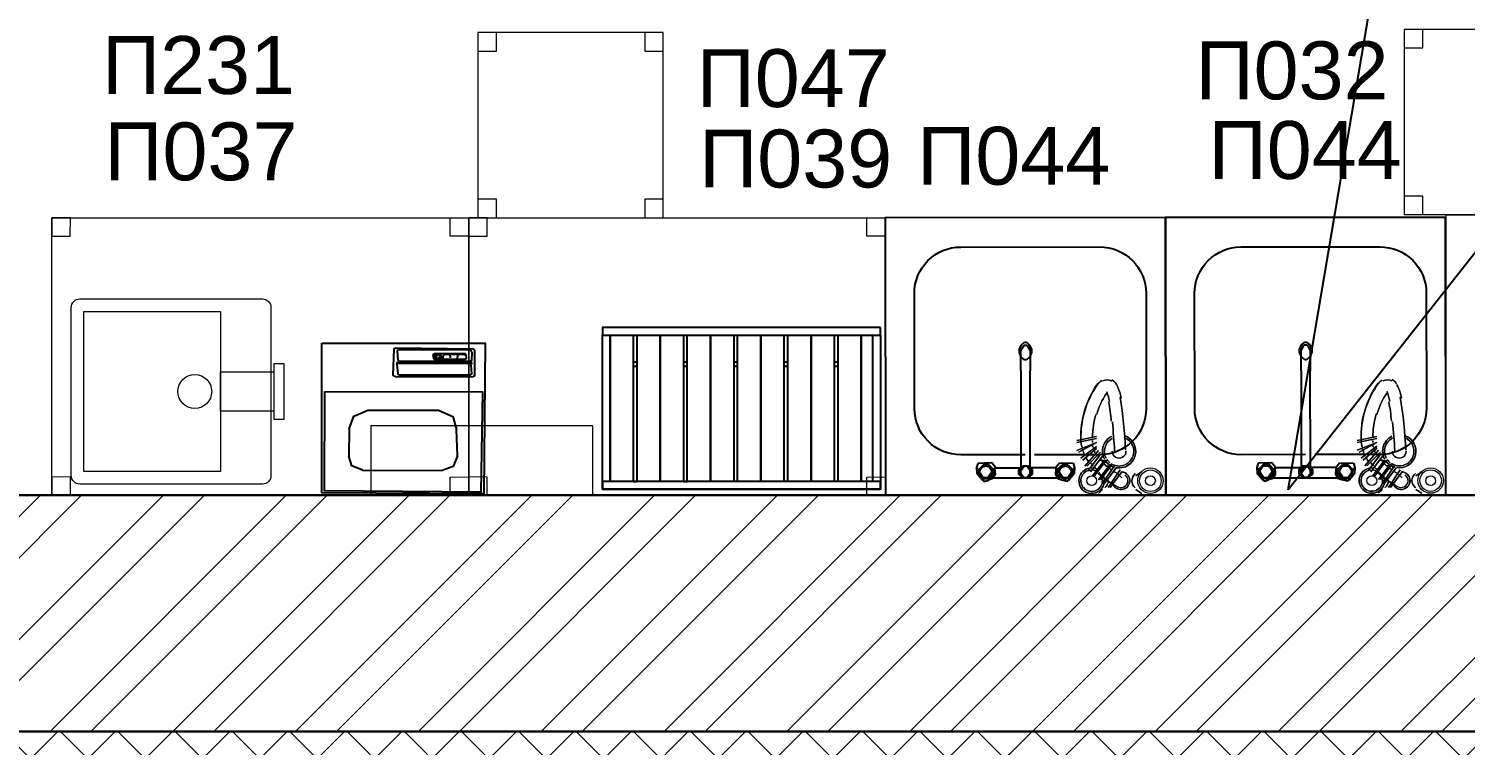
# Model space of a CAD drawing. Header units: millimetres. Extents: x -241391 to 8718866, y 0 to 143518.
# Drawn here: x -217829 to -214727, y 106311 to 107858 of the extents above; entities that cross this region are included whole.
import ezdxf
from ezdxf import colors
from ezdxf.entities.mleader import LeaderData, LeaderLine
from ezdxf.math import Vec2, Vec3

# ---------------------------------------------------------------- set-up
doc = ezdxf.new("R2010")
doc.units = ezdxf.units.MM
doc.header["$MEASUREMENT"] = 0
doc.layers.get('0').update_dxf_attribs({"color": 250, "lineweight": 9})
for name, color, linetype, lineweight in [('АР_Сущ Несущая стена', 202, 'Continuous', 30), ('АР_Утеплитель', 250, 'Continuous', 9), ('АР_Штриховка кирпич', 250, 'Continuous', 9), ('ТХ_пищеблок', 30, 'Continuous', 20)]:
    doc.layers.add(name, color=color, linetype=linetype, lineweight=lineweight)
doc.layers.add('ТХ_пищеблок_позиции', color=5, linetype='Continuous')
doc.layers.add('ТХ_привязка ТХ', color=7, linetype='Continuous', true_color=0x163d5c)
doc.styles.add('Standart Arial', font='arial.ttf', dxfattribs={"width": 0.7, "height": 250})

# ---------------------------------------------------------------- blocks, each defined once
blk = doc.blocks.new('_Dot')
at = {"color": 0, "linetype": 'ByBlock', "lineweight": -2}
blk.add_line((-0.5, 0), (-1, 0), dxfattribs=at)
at = {"color": 0, "linetype": 'ByBlock', "const_width": 0.5}
blk.add_lwpolyline([(-0.25, 0, 1), (0.25, 0, 1)], format="xyb", close=True, dxfattribs=at)

msp = doc.modelspace()

# ---------------------------------------------------------------- hatches: boundary and pattern name
at = {"layer": 'АР_Утеплитель', "ltscale": 100}
h = msp.add_hatch(dxfattribs=at)
h.set_pattern_fill('ANSI37', color=253, scale=700)
h.set_pattern_definition([(45, (-1188594, 154912.83), (-61.871843, 61.871843), []), (135, (-1188594, 154912.83), (-61.871843, -61.871843), [])])
h.paths.add_polyline_path([(-218643.9, 116590.7), (-218493.9, 116590.7), (-218493.9, 116590.7), (-218643.9, 116590.7)])
h.paths.add_polyline_path([(-218493.9, 107238), (-218643.9, 107238), (-218643.9, 106190.7), (-212704, 106190.7), (-212704, 106090.7), (-212554, 106090.7), (-212554, 106340.7), (-218493.9, 106340.7)])
h.paths.add_polyline_path([(-218493.9, 107340.7), (-218643.9, 107340.7), (-218643.9, 107238), (-218493.9, 107238)])
h.paths.add_polyline_path([(-218493.9, 110430.7), (-218643.9, 110430.7), (-218643.9, 108520.7), (-218493.9, 108520.7)])
h.paths.add_polyline_path([(-218493.9, 113510.7), (-218643.9, 113510.7), (-218643.9, 111610.7), (-218493.9, 111610.7)])
h.paths.add_polyline_path([(-218643.9, 114690.7), (-218493.9, 114690.7), (-218493.9, 116590.7), (-218643.9, 116590.7)])
at = {"layer": 'АР_Штриховка кирпич', "ltscale": 100}
h = msp.add_hatch(dxfattribs=at)
h.set_pattern_fill('ANSI32', color=253, scale=500)
h.set_pattern_definition([(45, (-1163480.52, 164822.8), (-132.58252, 132.58252), []), (45, (-1163392.13, 164822.8), (-132.58252, 132.58252), [])])
h.paths.add_polyline_path([(-217983.9, 107275.7), (-218493.9, 107275.7), (-218493.9, 106340.7), (-212554, 106340.7), (-212553.9, 106090.7), (-211913.9, 106090.7), (-211914, 106850.7), (-217983.9, 106850.7)])

# ---------------------------------------------------------------- linework, layer by layer
at = {"layer": 'АР_Сущ Несущая стена', "ltscale": 100}
msp.add_line((-217983.9, 106850.7), (-211914, 106850.7), dxfattribs=at)
at = {"layer": 'АР_Сущ Несущая стена', "color": 253, "ltscale": 100}
msp.add_line((-218493.9, 106340.7), (-212554, 106340.7), dxfattribs=at)
at = {"layer": 'ТХ_пищеблок'}
for p, q in [((-217778.7, 107450.2), (-217778.8, 107410.2)), ((-217738.7, 107450.1), (-217778.7, 107450.2)), ((-217778.7, 107450.2), (-216878.7, 107450.2)), ((-217778.7, 106850.2), (-217778.7, 107450.2)), ((-217738.8, 107410.1), (-217738.7, 107450.1)), ((-216918.7, 107450.1), (-216878.7, 107450.2)), ((-216918.7, 107410.1), (-216918.7, 107450.1)), ((-216878.7, 107450.2), (-216878.8, 107410.2)), ((-216878.7, 107450.2), (-216878.7, 106850.2)), ((-216878.7, 107450.2), (-216878.7, 107410.2)), ((-216838.7, 107450.1), (-216878.7, 107450.2)), ((-216878.7, 107450.2), (-215978.7, 107450.2)), ((-216878.7, 106850.2), (-216878.7, 107450.2)), ((-216838.8, 107410.1), (-216838.7, 107450.1)), ((-216018.7, 107450.1), (-215978.7, 107450.2)), ((-216018.7, 107410.1), (-216018.7, 107450.1)), ((-215978.7, 107450.2), (-215978.7, 106850.2)), ((-215978.7, 107450.2), (-215978.7, 107410.2)), ((-217778.8, 107410.2), (-217738.8, 107410.1)), ((-216878.7, 107410.2), (-216918.7, 107410.1)), ((-216878.8, 107410.2), (-216838.8, 107410.1)), ((-215978.7, 107410.2), (-216018.7, 107410.1)), ((-217090.3, 107000.9), (-217090.3, 106850.9)), ((-216610.3, 107000.9), (-217090.3, 107000.9)), ((-216610.3, 106850.9), (-216610.3, 107000.9)), ((-217738.7, 106890.1), (-217778.7, 106890.2)), ((-217778.7, 106890.2), (-217778.7, 106850.2)), ((-217738.7, 106850.1), (-217738.7, 106890.1)), ((-216918.8, 106890.1), (-216878.8, 106890.2)), ((-216918.7, 106850.1), (-216918.8, 106890.1)), ((-216878.8, 106890.2), (-216878.7, 106850.2)), ((-216838.7, 106890.1), (-216878.7, 106890.2)), ((-216878.7, 106890.2), (-216878.7, 106850.2)), ((-216838.7, 106850.1), (-216838.7, 106890.1)), ((-216018.8, 106890.1), (-215978.8, 106890.2)), ((-216018.7, 106850.1), (-216018.8, 106890.1)), ((-215978.8, 106890.2), (-215978.7, 106850.2)), ((-216878.7, 106850.2), (-217778.7, 106850.2)), ((-217778.7, 106850.2), (-217738.7, 106850.1)), ((-217090.3, 106850.9), (-216610.3, 106850.9)), ((-216878.7, 106850.2), (-216918.7, 106850.1)), ((-215978.7, 106850.2), (-216878.7, 106850.2)), ((-216878.7, 106850.2), (-216838.7, 106850.1)), ((-215978.7, 106850.2), (-216018.7, 106850.1))]:
    msp.add_line(p, q, dxfattribs=at)
at = {"layer": 'ТХ_пищеблок', "linetype": 'ByBlock', "lineweight": -2, "ltscale": 100}
for p, q in [((-215689.5, 107165.2), (-215685.5, 107175.2)), ((-215689.5, 107159.2), (-215689.5, 107165.2)), ((-215686.5, 107163.2), (-215679.5, 107175.2)), ((-215686.5, 107119.2), (-215686.5, 107163.2)), ((-215685.5, 107175.2), (-215678.5, 107181.2)), ((-215679.5, 107175.2), (-215673.5, 107175.2)), ((-215678.5, 107181.2), (-215674.5, 107181.2)), ((-215674.5, 107181.2), (-215667.5, 107175.2)), ((-215673.5, 107175.2), (-215666.5, 107163.2)), ((-215667.5, 107175.2), (-215663.5, 107165.3)), ((-215666.5, 107163.2), (-215666.5, 107119.2)), ((-215663.5, 107165.3), (-215663.5, 107159.3)), ((-215084.5, 107165.5), (-215080.5, 107175.5)), ((-215084.5, 107159.5), (-215084.5, 107165.5)), ((-215081.5, 107163.5), (-215074.5, 107175.5)), ((-215081.5, 107119.5), (-215081.5, 107163.5)), ((-215080.5, 107175.5), (-215073.5, 107181.5)), ((-215074.5, 107175.5), (-215068.5, 107175.5)), ((-215073.5, 107181.5), (-215069.5, 107181.5)), ((-215069.5, 107181.5), (-215062.5, 107175.5)), ((-215068.5, 107175.5), (-215061.5, 107163.5)), ((-215062.5, 107175.5), (-215058.5, 107165.5)), ((-215061.5, 107163.5), (-215061.5, 107119.5)), ((-215058.5, 107165.5), (-215058.5, 107159.5)), ((-215685.5, 107149.2), (-215689.5, 107159.2)), ((-215678.5, 107143.2), (-215685.5, 107149.2)), ((-215674.5, 107143.2), (-215678.5, 107143.2)), ((-215667.5, 107149.2), (-215674.5, 107143.2)), ((-215663.5, 107159.3), (-215667.5, 107149.2)), ((-215080.5, 107149.5), (-215084.5, 107159.5)), ((-215073.5, 107143.5), (-215080.5, 107149.5)), ((-215069.5, 107143.5), (-215073.5, 107143.5)), ((-215062.5, 107149.5), (-215069.5, 107143.5)), ((-215058.5, 107159.5), (-215062.5, 107149.5)), ((-215686.5, 107119.2), (-215686.3, 106910.3)), ((-215666.3, 106910.2), (-215666.5, 107119.2)), ((-215081.5, 107119.5), (-215081.3, 106910.5)), ((-215061.3, 106910.5), (-215061.5, 107119.5)), ((-215779.3, 106919.5), (-215782.3, 106910.5)), ((-215779.3, 106919.5), (-215782.3, 106910.5)), ((-215749.3, 106920.5), (-215779.3, 106919.5)), ((-215749.3, 106920.5), (-215779.3, 106919.5)), ((-215767.3, 106916.5), (-215777.3, 106906.5)), ((-215767.3, 106916.5), (-215777.3, 106906.5)), ((-215755.3, 106916.5), (-215767.3, 106916.5)), ((-215755.3, 106916.5), (-215767.3, 106916.5)), ((-215745.3, 106906.5), (-215755.3, 106916.5)), ((-215745.3, 106906.5), (-215755.3, 106916.5)), ((-215741.3, 106910.5), (-215749.3, 106920.5)), ((-215741.3, 106910.5), (-215749.3, 106920.5)), ((-215611.3, 106910.6), (-215603.3, 106920.6)), ((-215611.3, 106910.6), (-215603.3, 106920.6)), ((-215607.3, 106906.6), (-215597.3, 106916.6)), ((-215607.3, 106906.6), (-215597.3, 106916.6)), ((-215603.3, 106920.6), (-215573.3, 106919.7)), ((-215603.3, 106920.6), (-215573.3, 106919.7)), ((-215597.3, 106916.6), (-215585.3, 106916.7)), ((-215597.3, 106916.6), (-215585.3, 106916.7)), ((-215585.3, 106916.7), (-215575.3, 106906.7)), ((-215585.3, 106916.7), (-215575.3, 106906.7)), ((-215573.3, 106919.7), (-215570.3, 106910.7)), ((-215573.3, 106919.7), (-215570.3, 106910.7)), ((-215174.3, 106919.8), (-215177.3, 106910.8)), ((-215174.3, 106919.8), (-215177.3, 106910.8)), ((-215144.3, 106920.7), (-215174.3, 106919.8)), ((-215144.3, 106920.7), (-215174.3, 106919.8)), ((-215162.3, 106916.8), (-215172.3, 106906.8)), ((-215162.3, 106916.8), (-215172.3, 106906.8)), ((-215150.3, 106916.8), (-215162.3, 106916.8)), ((-215150.3, 106916.8), (-215162.3, 106916.8)), ((-215140.3, 106906.7), (-215150.3, 106916.8)), ((-215140.3, 106906.7), (-215150.3, 106916.8)), ((-215136.3, 106910.7), (-215144.3, 106920.7)), ((-215136.3, 106910.7), (-215144.3, 106920.7)), ((-215006.3, 106910.8), (-214998.3, 106920.9)), ((-215006.3, 106910.8), (-214998.3, 106920.9)), ((-215002.3, 106906.9), (-214992.3, 106916.9)), ((-215002.3, 106906.9), (-214992.3, 106916.9)), ((-214998.3, 106920.9), (-214968.3, 106920)), ((-214998.3, 106920.9), (-214968.3, 106920)), ((-214992.3, 106916.9), (-214980.3, 106916.9)), ((-214992.3, 106916.9), (-214980.3, 106916.9)), ((-214980.3, 106916.9), (-214970.3, 106907)), ((-214980.3, 106916.9), (-214970.3, 106907)), ((-214968.3, 106920), (-214965.3, 106911)), ((-214968.3, 106920), (-214965.3, 106911)), ((-215766.3, 106886.5), (-215782.3, 106910.5)), ((-215782.3, 106910.5), (-215781.3, 106897.5)), ((-215766.3, 106886.5), (-215782.3, 106910.5)), ((-215770.4, 106884.5), (-215781.3, 106897.5)), ((-215770.4, 106884.5), (-215781.3, 106897.5)), ((-215777.3, 106896.5), (-215777.3, 106906.5)), ((-215777.3, 106896.5), (-215777.3, 106906.5)), ((-215777.3, 106896.5), (-215767.3, 106887.5)), ((-215777.3, 106896.5), (-215767.3, 106887.5)), ((-215770.4, 106884.5), (-215768.3, 106887.5)), ((-215770.4, 106884.5), (-215768.3, 106887.5)), ((-215770.4, 106884.5), (-215765.4, 106880.5)), ((-215770.4, 106884.5), (-215765.4, 106880.5)), ((-215768.3, 106887.5), (-215766.3, 106886.5)), ((-215768.3, 106887.5), (-215766.3, 106886.5)), ((-215767.3, 106887.5), (-215755.3, 106887.5)), ((-215767.3, 106887.5), (-215755.3, 106887.5)), ((-215759.3, 106885.5), (-215766.3, 106886.5)), ((-215759.3, 106885.5), (-215766.3, 106886.5)), ((-215759.3, 106885.5), (-215758.3, 106887.5)), ((-215759.3, 106885.5), (-215758.3, 106887.5)), ((-215744.3, 106907.5), (-215758.3, 106887.5)), ((-215744.3, 106907.5), (-215758.3, 106887.5)), ((-215758.3, 106887.5), (-215747.3, 106889.5)), ((-215758.3, 106887.5), (-215747.3, 106889.5)), ((-215745.3, 106887.5), (-215756.4, 106883.5)), ((-215745.3, 106887.5), (-215756.4, 106883.5)), ((-215755.3, 106887.5), (-215745.3, 106896.5)), ((-215755.3, 106887.5), (-215745.3, 106896.5)), ((-215747.3, 106889.5), (-215742.3, 106898.5)), ((-215747.3, 106889.5), (-215742.3, 106898.5)), ((-215745.3, 106896.5), (-215745.3, 106906.5)), ((-215745.3, 106896.5), (-215745.3, 106906.5)), ((-215745.3, 106887.5), (-215741.3, 106896.5)), ((-215745.3, 106887.5), (-215741.3, 106896.5)), ((-215607.2, 106887.6), (-215745.3, 106887.5)), ((-215744.3, 106907.5), (-215741.3, 106910.5)), ((-215744.3, 106907.5), (-215741.3, 106910.5)), ((-215742.3, 106898.5), (-215744.3, 106907.5)), ((-215742.3, 106898.5), (-215744.3, 106907.5)), ((-215741.3, 106910.5), (-215742.3, 106907.5)), ((-215741.3, 106910.5), (-215742.3, 106907.5)), ((-215741.3, 106896.5), (-215742.3, 106907.5)), ((-215741.3, 106896.5), (-215742.3, 106907.5)), ((-215741.4, 106910.1), (-215686.3, 106910.2)), ((-215682.3, 106913.4), (-215691.3, 106906.4)), ((-215682.3, 106913.4), (-215691.3, 106906.4)), ((-215691.3, 106906.4), (-215691.3, 106896.4)), ((-215691.3, 106906.4), (-215691.3, 106896.4)), ((-215691.3, 106896.4), (-215682.3, 106889.4)), ((-215691.3, 106896.4), (-215682.3, 106889.4)), ((-215681.3, 106913.4), (-215688.3, 106906.4)), ((-215681.3, 106913.4), (-215688.3, 106906.4)), ((-215688.3, 106906.4), (-215688.3, 106895.4)), ((-215688.3, 106906.4), (-215688.3, 106895.4)), ((-215688.3, 106895.4), (-215681.3, 106888.4)), ((-215688.3, 106895.4), (-215681.3, 106888.4)), ((-215686.4, 106904.1), (-215679.4, 106913.3)), ((-215686.4, 106898.3), (-215686.4, 106904.1)), ((-215686.3, 106898.4), (-215679.3, 106888.4)), ((-215686.3, 106898.4), (-215679.3, 106888.4)), ((-215670.3, 106913.3), (-215682.3, 106913.4)), ((-215670.3, 106913.3), (-215682.3, 106913.4)), ((-215682.3, 106889.4), (-215670.3, 106889.3)), ((-215682.3, 106889.4), (-215670.3, 106889.3)), ((-215681.3, 106888.4), (-215671.3, 106888.3)), ((-215681.3, 106888.4), (-215671.3, 106888.3)), ((-215666.3, 106904.2), (-215673.4, 106913.3)), ((-215673.3, 106888.3), (-215666.3, 106898.3)), ((-215673.3, 106888.3), (-215666.3, 106898.3)), ((-215664.3, 106906.3), (-215671.3, 106913.3)), ((-215664.3, 106906.3), (-215671.3, 106913.3)), ((-215671.3, 106888.3), (-215664.3, 106895.3)), ((-215671.3, 106888.3), (-215664.3, 106895.3)), ((-215661.3, 106906.3), (-215670.3, 106913.3)), ((-215661.3, 106906.3), (-215670.3, 106913.3)), ((-215670.3, 106889.3), (-215661.3, 106896.3)), ((-215670.3, 106889.3), (-215661.3, 106896.3)), ((-215611.2, 106910.3), (-215666.3, 106910.2)), ((-215666.3, 106898.3), (-215666.3, 106904.2)), ((-215664.3, 106895.3), (-215664.3, 106906.3)), ((-215664.3, 106895.3), (-215664.3, 106906.3)), ((-215661.3, 106896.3), (-215661.3, 106906.3)), ((-215661.3, 106896.3), (-215661.3, 106906.3)), ((-215611.3, 106910.6), (-215610.3, 106907.6)), ((-215608.3, 106907.6), (-215611.3, 106910.6)), ((-215611.3, 106910.6), (-215610.3, 106907.6)), ((-215608.3, 106907.6), (-215611.3, 106910.6)), ((-215611.2, 106896.6), (-215610.3, 106907.6)), ((-215611.2, 106896.6), (-215610.3, 106907.6)), ((-215607.2, 106887.6), (-215611.2, 106896.6)), ((-215607.2, 106887.6), (-215611.2, 106896.6)), ((-215610.2, 106898.6), (-215608.3, 106907.6)), ((-215610.2, 106898.6), (-215608.3, 106907.6)), ((-215605.2, 106889.6), (-215610.2, 106898.6)), ((-215605.2, 106889.6), (-215610.2, 106898.6)), ((-215608.3, 106907.6), (-215594.2, 106887.6)), ((-215608.3, 106907.6), (-215594.2, 106887.6)), ((-215607.2, 106896.6), (-215607.3, 106906.6)), ((-215607.2, 106896.6), (-215607.3, 106906.6)), ((-215597.2, 106887.6), (-215607.2, 106896.6)), ((-215597.2, 106887.6), (-215607.2, 106896.6)), ((-215607.2, 106887.6), (-215596.2, 106883.6)), ((-215607.2, 106887.6), (-215596.2, 106883.6)), ((-215594.2, 106887.6), (-215605.2, 106889.6)), ((-215594.2, 106887.6), (-215605.2, 106889.6)), ((-215585.2, 106887.7), (-215597.2, 106887.6)), ((-215585.2, 106887.7), (-215597.2, 106887.6)), ((-215593.2, 106885.6), (-215594.2, 106887.6)), ((-215593.2, 106885.6), (-215594.2, 106887.6)), ((-215593.2, 106885.6), (-215586.2, 106886.7)), ((-215593.2, 106885.6), (-215586.2, 106886.7)), ((-215582.2, 106884.7), (-215587.2, 106880.7)), ((-215582.2, 106884.7), (-215587.2, 106880.7)), ((-215586.2, 106886.7), (-215570.3, 106910.7)), ((-215586.2, 106886.7), (-215570.3, 106910.7)), ((-215584.2, 106887.7), (-215586.2, 106886.7)), ((-215584.2, 106887.7), (-215586.2, 106886.7)), ((-215575.2, 106896.7), (-215585.2, 106887.7)), ((-215575.2, 106896.7), (-215585.2, 106887.7)), ((-215582.2, 106884.7), (-215584.2, 106887.7)), ((-215582.2, 106884.7), (-215584.2, 106887.7)), ((-215582.2, 106884.7), (-215571.2, 106897.7)), ((-215582.2, 106884.7), (-215571.2, 106897.7)), ((-215575.2, 106896.7), (-215575.3, 106906.7)), ((-215575.2, 106896.7), (-215575.3, 106906.7)), ((-215570.3, 106910.7), (-215571.2, 106897.7)), ((-215161.3, 106886.8), (-215177.3, 106910.8)), ((-215177.3, 106910.8), (-215176.3, 106897.8)), ((-215161.3, 106886.8), (-215177.3, 106910.8)), ((-215165.4, 106884.8), (-215176.3, 106897.8)), ((-215165.4, 106884.8), (-215176.3, 106897.8)), ((-215172.3, 106896.8), (-215172.3, 106906.8)), ((-215172.3, 106896.8), (-215172.3, 106906.8)), ((-215172.3, 106896.8), (-215162.3, 106887.8)), ((-215172.3, 106896.8), (-215162.3, 106887.8)), ((-215165.4, 106884.8), (-215163.3, 106887.8)), ((-215165.4, 106884.8), (-215163.3, 106887.8)), ((-215165.4, 106884.8), (-215160.4, 106880.8)), ((-215165.4, 106884.8), (-215160.4, 106880.8)), ((-215163.3, 106887.8), (-215161.3, 106886.8)), ((-215163.3, 106887.8), (-215161.3, 106886.8)), ((-215162.3, 106887.8), (-215150.3, 106887.8)), ((-215162.3, 106887.8), (-215150.3, 106887.8)), ((-215154.3, 106885.8), (-215161.3, 106886.8)), ((-215154.3, 106885.8), (-215161.3, 106886.8)), ((-215154.3, 106885.8), (-215153.3, 106887.8)), ((-215154.3, 106885.8), (-215153.3, 106887.8)), ((-215139.3, 106907.7), (-215153.3, 106887.8)), ((-215139.3, 106907.7), (-215153.3, 106887.8)), ((-215153.3, 106887.8), (-215142.3, 106889.7)), ((-215153.3, 106887.8), (-215142.3, 106889.7)), ((-215140.3, 106887.7), (-215151.4, 106883.8)), ((-215140.3, 106887.7), (-215151.4, 106883.8)), ((-215150.3, 106887.8), (-215140.3, 106896.7)), ((-215150.3, 106887.8), (-215140.3, 106896.7)), ((-215142.3, 106889.7), (-215137.3, 106898.7)), ((-215142.3, 106889.7), (-215137.3, 106898.7)), ((-215140.3, 106896.7), (-215140.3, 106906.7)), ((-215140.3, 106896.7), (-215140.3, 106906.7)), ((-215140.3, 106887.7), (-215136.3, 106896.7)), ((-215140.3, 106887.7), (-215136.3, 106896.7)), ((-215002.2, 106887.9), (-215140.3, 106887.7)), ((-215139.3, 106907.7), (-215136.3, 106910.7)), ((-215139.3, 106907.7), (-215136.3, 106910.7)), ((-215137.3, 106898.7), (-215139.3, 106907.7)), ((-215137.3, 106898.7), (-215139.3, 106907.7)), ((-215136.3, 106910.7), (-215137.3, 106907.7)), ((-215136.3, 106910.7), (-215137.3, 106907.7)), ((-215136.3, 106896.7), (-215137.3, 106907.7)), ((-215136.3, 106896.7), (-215137.3, 106907.7)), ((-215136.4, 106910.4), (-215081.3, 106910.5)), ((-215077.3, 106913.6), (-215086.3, 106906.6)), ((-215077.3, 106913.6), (-215086.3, 106906.6)), ((-215086.3, 106906.6), (-215086.3, 106896.6)), ((-215086.3, 106906.6), (-215086.3, 106896.6)), ((-215086.3, 106896.6), (-215077.3, 106889.6)), ((-215086.3, 106896.6), (-215077.3, 106889.6)), ((-215076.3, 106913.6), (-215083.3, 106906.6)), ((-215076.3, 106913.6), (-215083.3, 106906.6)), ((-215083.3, 106906.6), (-215083.3, 106895.6)), ((-215083.3, 106906.6), (-215083.3, 106895.6)), ((-215083.3, 106895.6), (-215076.3, 106888.6)), ((-215083.3, 106895.6), (-215076.3, 106888.6)), ((-215081.4, 106904.4), (-215074.4, 106913.6)), ((-215081.4, 106898.6), (-215081.4, 106904.4)), ((-215081.3, 106898.6), (-215074.3, 106888.6)), ((-215081.3, 106898.6), (-215074.3, 106888.6)), ((-215065.3, 106913.6), (-215077.3, 106913.6)), ((-215065.3, 106913.6), (-215077.3, 106913.6)), ((-215077.3, 106889.6), (-215065.3, 106889.6)), ((-215077.3, 106889.6), (-215065.3, 106889.6)), ((-215076.3, 106888.6), (-215066.3, 106888.6)), ((-215076.3, 106888.6), (-215066.3, 106888.6)), ((-215061.3, 106904.4), (-215068.4, 106913.6)), ((-215068.3, 106888.6), (-215061.3, 106898.6)), ((-215068.3, 106888.6), (-215061.3, 106898.6)), ((-215059.3, 106906.6), (-215066.3, 106913.6)), ((-215059.3, 106906.6), (-215066.3, 106913.6)), ((-215066.3, 106888.6), (-215059.3, 106895.6)), ((-215066.3, 106888.6), (-215059.3, 106895.6)), ((-215056.3, 106906.6), (-215065.3, 106913.6)), ((-215056.3, 106906.6), (-215065.3, 106913.6)), ((-215065.3, 106889.6), (-215056.3, 106896.6)), ((-215065.3, 106889.6), (-215056.3, 106896.6)), ((-215006.2, 106910.5), (-215061.3, 106910.5)), ((-215061.3, 106898.6), (-215061.3, 106904.4)), ((-215059.3, 106895.6), (-215059.3, 106906.6)), ((-215059.3, 106895.6), (-215059.3, 106906.6)), ((-215056.3, 106896.6), (-215056.3, 106906.6)), ((-215056.3, 106896.6), (-215056.3, 106906.6)), ((-215006.3, 106910.8), (-215005.3, 106907.9)), ((-215003.3, 106907.9), (-215006.3, 106910.8)), ((-215006.3, 106910.8), (-215005.3, 106907.9)), ((-215003.3, 106907.9), (-215006.3, 106910.8)), ((-215006.2, 106896.8), (-215005.3, 106907.9)), ((-215006.2, 106896.8), (-215005.3, 106907.9)), ((-215002.2, 106887.9), (-215006.2, 106896.8)), ((-215002.2, 106887.9), (-215006.2, 106896.8)), ((-215005.2, 106898.9), (-215003.3, 106907.9)), ((-215005.2, 106898.9), (-215003.3, 106907.9)), ((-215000.2, 106889.9), (-215005.2, 106898.9)), ((-215000.2, 106889.9), (-215005.2, 106898.9)), ((-215003.3, 106907.9), (-214989.2, 106887.9)), ((-215003.3, 106907.9), (-214989.2, 106887.9)), ((-215002.2, 106896.9), (-215002.3, 106906.9)), ((-215002.2, 106896.9), (-215002.3, 106906.9)), ((-214992.2, 106887.9), (-215002.2, 106896.9)), ((-214992.2, 106887.9), (-215002.2, 106896.9)), ((-215002.2, 106887.9), (-214991.2, 106883.9)), ((-215002.2, 106887.9), (-214991.2, 106883.9)), ((-214989.2, 106887.9), (-215000.2, 106889.9)), ((-214989.2, 106887.9), (-215000.2, 106889.9)), ((-214980.2, 106887.9), (-214992.2, 106887.9)), ((-214980.2, 106887.9), (-214992.2, 106887.9)), ((-214988.2, 106885.9), (-214989.2, 106887.9)), ((-214988.2, 106885.9), (-214989.2, 106887.9)), ((-214988.2, 106885.9), (-214981.2, 106886.9)), ((-214988.2, 106885.9), (-214981.2, 106886.9)), ((-214977.2, 106885), (-214982.2, 106880.9)), ((-214977.2, 106885), (-214982.2, 106880.9)), ((-214981.2, 106886.9), (-214965.3, 106911)), ((-214981.2, 106886.9), (-214965.3, 106911)), ((-214979.2, 106887.9), (-214981.2, 106886.9)), ((-214979.2, 106887.9), (-214981.2, 106886.9)), ((-214970.2, 106897), (-214980.2, 106887.9)), ((-214970.2, 106897), (-214980.2, 106887.9)), ((-214977.2, 106885), (-214979.2, 106887.9)), ((-214977.2, 106885), (-214979.2, 106887.9)), ((-214977.2, 106885), (-214966.2, 106898)), ((-214977.2, 106885), (-214966.2, 106898)), ((-214970.2, 106897), (-214970.3, 106907)), ((-214970.2, 106897), (-214970.3, 106907)), ((-214965.3, 106911), (-214966.2, 106898)), ((-215765.4, 106880.5), (-215756.4, 106883.5)), ((-215765.4, 106880.5), (-215756.4, 106883.5)), ((-215587.2, 106880.7), (-215596.2, 106883.6)), ((-215587.2, 106880.7), (-215596.2, 106883.6)), ((-215160.4, 106880.8), (-215151.4, 106883.8)), ((-215160.4, 106880.8), (-215151.4, 106883.8)), ((-214982.2, 106880.9), (-214991.2, 106883.9)), ((-214982.2, 106880.9), (-214991.2, 106883.9))]:
    msp.add_line(p, q, dxfattribs=at)
at = {"layer": 'ТХ_пищеблок'}
for points in [[(-216858.7, 107850.1), (-216858.7, 107450.1), (-216458.7, 107450.1), (-216458.7, 107850.1)], [(-216858.7, 107850.1), (-216858.7, 107810.1), (-216818.7, 107810.1), (-216818.7, 107850.1)], [(-216498.7, 107850.1), (-216498.7, 107810.1), (-216458.7, 107810.1), (-216458.7, 107850.1)], [(-214858.5, 107857), (-214858.5, 107457), (-214458.5, 107457), (-214458.5, 107857)], [(-214858.5, 107857), (-214858.5, 107817), (-214818.5, 107817), (-214818.5, 107857)], [(-216858.7, 107490.1), (-216858.7, 107450.1), (-216818.7, 107450.1), (-216818.7, 107490.1)], [(-216498.7, 107490.2), (-216498.7, 107450.1), (-216458.7, 107450.1), (-216458.7, 107490.2)], [(-214858.5, 107497), (-214858.5, 107457), (-214818.5, 107457), (-214818.5, 107497)], [(-213568.7, 106850.9), (-213568.7, 107455.9), (-214768.7, 107455.9), (-214768.7, 106850.9)]]:
    msp.add_lwpolyline(points, close=True, dxfattribs=at)
at = {"layer": 'ТХ_пищеблок', "lineweight": -2, "ltscale": 100}
for points in [[(-215978.7, 106850.2), (-215373.7, 106850.7), (-215374.3, 107450.7), (-215979.3, 107450.2), (-215978.7, 106850.2)], [(-215373.7, 106850.4), (-214768.7, 106850.9), (-214769.3, 107450.9), (-215374.3, 107450.4), (-215373.7, 106850.4)]]:
    msp.add_lwpolyline(points, dxfattribs=at)
for points in [[(-215676.8, 106938.1), (-215816, 106938, -0.414214), (-215916.1, 107037.9), (-215916.3, 107286.8, -0.414214), (-215816.4, 107386.8), (-215516.2, 107387.1, -0.414214), (-215416.1, 107287.2), (-215415.9, 107038.4, -0.414214), (-215515.8, 106938.3), (-215656.8, 106938.2)], [(-215071.8, 106938.4), (-215211, 106938.3, -0.414214), (-215311.1, 107038.2), (-215311.3, 107287, -0.414214), (-215211.4, 107387.1), (-214911.2, 107387.4, -0.414214), (-214811.1, 107287.5), (-214810.9, 107038.6, -0.414214), (-214910.8, 106938.6), (-215051.8, 106938.4)]]:
    msp.add_lwpolyline(points, format="xyb", dxfattribs=at)
at = {"layer": 'ТХ_пищеблок', "ltscale": 0.1}
msp.add_lwpolyline([(-217323.7, 106874.8), (-217718.5, 106874.8, -0.414214), (-217736.8, 106893.1), (-217736.8, 107256.6, -0.414214), (-217718.5, 107274.8), (-217323.7, 107274.8, -0.414214), (-217305.5, 107256.6), (-217305.5, 106893.1, -0.414214)], format="xyb", close=True, dxfattribs=at)
for points in [[(-217414.4, 106902.2), (-217709.4, 106902.2), (-217709.4, 107247.5), (-217414.4, 107247.5)], [(-217299.2, 107014.9), (-217276.8, 107014.9), (-217276.8, 107134.8), (-217299.2, 107134.8)], [(-217414.4, 107117.3), (-217299.2, 107117.3), (-217299.2, 107032.4), (-217414.4, 107032.4)]]:
    msp.add_lwpolyline(points, close=True, dxfattribs=at)
at = {"layer": 'ТХ_пищеблок', "lineweight": -2}
for points in [[(-215989.7, 107213.1), (-216590.1, 107213.1), (-216590.1, 107196.4), (-215989.7, 107196.4)], [(-216573.5, 107146.4), (-216573.5, 107196.4)], [(-216465, 107146.4), (-216465, 107196.4)], [(-216356.5, 107146.4), (-216356.5, 107196.4)], [(-216248, 107146.4), (-216248, 107196.4)], [(-216139.5, 107146.4), (-216139.5, 107196.4)], [(-216031, 107146.4), (-216031, 107196.4)], [(-216573.5, 107129.7), (-216573.5, 107146.4)], [(-216523.4, 107129.7), (-216515, 107129.7), (-216515, 107138), (-216523.4, 107138)], [(-216465, 107129.7), (-216465, 107146.4)], [(-216406.6, 107129.7), (-216406.6, 107138), (-216414.9, 107138), (-216414.9, 107129.7)], [(-216356.5, 107129.7), (-216356.5, 107146.4)], [(-216306.4, 107129.7), (-216298.1, 107129.7), (-216298.1, 107138), (-216306.4, 107138)], [(-216248, 107129.7), (-216248, 107146.4)], [(-216197.9, 107129.7), (-216189.6, 107129.7), (-216189.6, 107138), (-216197.9, 107138)], [(-216139.5, 107129.7), (-216139.5, 107146.4)], [(-216089.4, 107129.7), (-216081.1, 107129.7), (-216081.1, 107138), (-216089.4, 107138)], [(-216031, 107129.7), (-216031, 107146.4)]]:
    msp.add_lwpolyline(points, close=True, dxfattribs=at)
for points in [[(-216406.6, 106880.3), (-216406.6, 107129.7), (-216406.6, 107146.4), (-216406.6, 107196.4), (-216356.5, 107196.4), (-216298.1, 107196.4), (-215989.7, 107196.4), (-215989.7, 106863.6), (-216590.1, 106863.6), (-216590.1, 107196.4), (-216573.5, 107196.4), (-216523.4, 107196.4), (-216465, 107196.4), (-216414.9, 107196.4), (-216414.9, 107146.4), (-216414.9, 107129.7), (-216414.9, 106880.3)], [(-216523.4, 107196.4), (-216523.4, 107146.4), (-216523.4, 107129.7), (-216523.4, 106880.3)], [(-216515, 106880.3), (-216515, 107129.7), (-216515, 107146.4), (-216515, 107196.4)], [(-216306.4, 107196.4), (-216306.4, 107146.4), (-216306.4, 107129.7), (-216306.4, 106880.3)], [(-216298.1, 106880.3), (-216298.1, 107129.7), (-216298.1, 107146.4), (-216298.1, 107196.4)], [(-216197.9, 107196.4), (-216197.9, 107146.4), (-216197.9, 107129.7), (-216197.9, 106880.3)], [(-216189.6, 106880.3), (-216189.6, 107129.7), (-216189.6, 107146.4), (-216189.6, 107196.4)], [(-216089.4, 107196.4), (-216089.4, 107146.4), (-216089.4, 107129.7), (-216089.4, 106880.3)], [(-216081.1, 106880.3), (-216081.1, 107129.7), (-216081.1, 107146.4), (-216081.1, 107196.4)], [(-216007, 107196.4), (-216007, 106880.3)], [(-217195.5, 107179.2), (-216843, 107179), (-216845.8, 106854), (-217195.5, 106856.3), (-217195.5, 107179.2), (-217195.5, 107179.2)], [(-217040, 107166.7), (-217042.4, 107110.4)], [(-217040, 107166.7), (-217037.1, 107168.7)], [(-216867.5, 107166), (-217037.1, 107168.7)], [(-217033.2, 107163), (-217030.4, 107165)], [(-216875.1, 107164.9), (-217030.4, 107165)], [(-216875.1, 107164.9), (-216873.1, 107162.1), (-216871.1, 107159.2)], [(-216867.5, 107166), (-216865.5, 107163.2)], [(-216865.2, 107108.9), (-216865.5, 107163.2)], [(-217033.5, 107133.5), (-217032.6, 107138.3), (-217030.6, 107135.5)], [(-217033.5, 107133.5), (-217032, 107113.5)], [(-217033.2, 107163), (-217031.8, 107143.1)], [(-217029.8, 107140.3), (-217031.8, 107143.1)], [(-216875.3, 107135.3), (-217030.6, 107135.5)], [(-217029.8, 107140.3), (-216874.5, 107140.1)], [(-216955.8, 107154.4), (-216953, 107156.4)], [(-216955.8, 107154.4), (-216954.7, 107146.8)], [(-216952.7, 107144), (-216954.7, 107146.8)], [(-216886.3, 107157), (-216953, 107156.4)], [(-216951, 107153.5), (-216953, 107156.4)], [(-216949.9, 107146), (-216952.7, 107144), (-216951.9, 107148.8)], [(-216952.7, 107144), (-216886, 107144.6)], [(-216951, 107153.5), (-216951.9, 107148.8)], [(-216940.6, 107156.7), (-216951, 107153.5)], [(-216949.9, 107146), (-216940.3, 107144.3)], [(-216941.5, 107151.9), (-216942.3, 107147.1), (-216945.1, 107145.1), (-216947.1, 107147.9), (-216949.1, 107150.7), (-216948.2, 107155.5), (-216946.3, 107152.7), (-216943.4, 107154.7), (-216941.5, 107151.9), (-216941.5, 107151.9)], [(-216940.6, 107156.7), (-216938.7, 107153.8)], [(-216937.5, 107146.2), (-216940.3, 107144.3)], [(-216937.5, 107146.2), (-216938.7, 107153.8)], [(-216933.9, 107153), (-216934.7, 107148.2)], [(-216932.7, 107145.4), (-216934.7, 107148.2)], [(-216933.9, 107153), (-216931.1, 107155)], [(-216932.7, 107145.4), (-216886, 107144.6)], [(-216889.1, 107155), (-216931.1, 107155)], [(-216917.6, 107147.7), (-216918.7, 107155.3)], [(-216903.2, 107145.2), (-216901.5, 107154.7)], [(-216889.1, 107155), (-216884.4, 107154.2)], [(-216886.3, 107157), (-216884.4, 107154.2)], [(-216883.2, 107146.6), (-216886, 107144.6)], [(-216883.2, 107146.6), (-216886, 107144.6)], [(-216883.2, 107146.6), (-216884.4, 107154.2)], [(-216883.2, 107146.6), (-216884.4, 107154.2)], [(-216875.3, 107135.3), (-216872.5, 107137.3), (-216873.4, 107132.5)], [(-216871.7, 107142.1), (-216874.5, 107140.1)], [(-216872, 107112.5), (-216873.4, 107132.5)], [(-216871.7, 107142.1), (-216871.1, 107159.2)], [(-216573.5, 107129.7), (-216573.5, 107138), (-216573.5, 107129.7)], [(-216465, 107129.7), (-216465, 107138), (-216465, 107129.7)], [(-216356.5, 107129.7), (-216356.5, 107138), (-216356.5, 107129.7)], [(-216248, 107129.7), (-216248, 107138), (-216248, 107129.7)], [(-216139.5, 107129.7), (-216139.5, 107138), (-216139.5, 107129.7)], [(-216031, 107129.7), (-216031, 107138), (-216031, 107129.7)], [(-217035.7, 107106.8), (-217040.5, 107107.6), (-217042.4, 107110.4)], [(-217035.7, 107106.8), (-216868, 107106.9)], [(-217030.1, 107110.7), (-217032, 107113.5)], [(-217030.1, 107110.7), (-216874.8, 107110.6)], [(-216872, 107112.5), (-216874.8, 107110.6)], [(-216865.2, 107108.9), (-216868, 107106.9)], [(-216573.5, 106880.3), (-216573.5, 107129.7)], [(-216573.5, 107129.7), (-216573.5, 106880.3)], [(-216465, 106880.3), (-216465, 107129.7)], [(-216465, 107129.7), (-216465, 106880.3)], [(-216356.5, 106880.3), (-216356.5, 107129.7)], [(-216356.5, 107129.7), (-216356.5, 106880.3)], [(-216248, 106880.3), (-216248, 107129.7)], [(-216248, 107129.7), (-216248, 106880.3)], [(-216139.5, 106880.3), (-216139.5, 107129.7)], [(-216139.5, 107129.7), (-216139.5, 106880.3)], [(-216031, 106880.3), (-216031, 107129.7)], [(-216031, 107129.7), (-216031, 106880.3)], [(-217189.3, 107074.6), (-216849.1, 107074), (-216852.6, 106857.7), (-217189.9, 106860.2), (-217189.3, 107074.6), (-217189.3, 107074.6)], [(-217136.9, 106993.9), (-217127, 107021.7), (-217097.8, 107033.9)], [(-216942.5, 107033.7), (-217097.8, 107033.9)], [(-216942.5, 107033.7), (-216912.7, 107021.1), (-216905.3, 106992.7)], [(-217136.9, 106993.9), (-217137.4, 106934.8)], [(-216903, 106935.6), (-216905.3, 106992.7)], [(-217108.1, 106905), (-217131.2, 106914), (-217137.4, 106934.8)], [(-216903, 106935.6), (-216912, 106912.5), (-216935.6, 106904.3)], [(-217108.1, 106905), (-216935.6, 106904.3)], [(-216573.5, 106880.3), (-216573.5, 106880.3)], [(-216573.5, 106880.3), (-216573.5, 106880.3)], [(-216573.5, 106880.3), (-216573.5, 106880.3)], [(-216523.4, 106880.3), (-216523.4, 106880.3)], [(-216523.4, 106880.3), (-216515, 106880.3), (-216523.4, 106880.3)], [(-216515, 106880.3), (-216515, 106880.3)], [(-216465, 106880.3), (-216465, 106880.3)], [(-216465, 106880.3), (-216465, 106880.3)], [(-216465, 106880.3), (-216465, 106880.3)], [(-216414.9, 106880.3), (-216414.9, 106880.3)], [(-216406.6, 106880.3), (-216414.9, 106880.3), (-216406.6, 106880.3)], [(-216406.6, 106880.3), (-216406.6, 106880.3)], [(-216356.5, 106880.3), (-216356.5, 106880.3)], [(-216356.5, 106880.3), (-216356.5, 106880.3)], [(-216356.5, 106880.3), (-216356.5, 106880.3)], [(-216298.1, 106880.3), (-216298.1, 106880.3)], [(-216298.1, 106880.3), (-216298.1, 106880.3)], [(-216298.1, 106880.3), (-216298.1, 106880.3)]]:
    msp.add_lwpolyline(points, dxfattribs=at)
at = {"layer": 'ТХ_пищеблок', "lineweight": 0}
for points in [[(-215523.2, 107088.6, -0.098402), (-215511.4, 107098.9, 0.098402), (-215522.6, 107087.5, 0.153885), (-215556.9, 106971.7, -0.153885), (-215523.2, 107088.6)], [(-214918.2, 107088.9, -0.098402), (-214906.4, 107099.2, 0.098402), (-214917.6, 107087.8, 0.153885), (-214951.9, 106971.9, -0.153885), (-214918.2, 107088.9)], [(-215479.6, 106869.4, -0.016359), (-215499.2, 106882.3, 0.016359), (-215478.2, 106869.7, 1.000109), (-215462.2, 106894.5, -1.000109), (-215479.6, 106869.4)], [(-214874.6, 106869.7, -0.016359), (-214894.2, 106882.6, 0.016359), (-214873.2, 106869.9, 1.000109), (-214857.2, 106894.8, -1.000109), (-214874.6, 106869.7)]]:
    msp.add_lwpolyline(points, format="xyb", dxfattribs=at)
for points in [[(-215501.6, 107070.7, 0.086562), (-215522.5, 107025.1, -0.086562)], [(-215490.4, 107097.5, 0.263202), (-215509.2, 107097.6, -0.263202)], [(-215495.1, 107053.4, 0.048642), (-215500.9, 107074.4, -0.048642)], [(-215480.1, 107090.3, 0.128446), (-215489.8, 107100.2, -0.128446)], [(-215469.6, 107060.2, 0.076793), (-215479.4, 107088.9, -0.076793)], [(-214896.6, 107071, 0.086562), (-214917.5, 107025.4, -0.086562)], [(-214885.4, 107097.8, 0.263202), (-214904.2, 107097.8, -0.263202)], [(-214890.1, 107053.7, 0.048642), (-214895.9, 107074.7, -0.048642)], [(-214875.1, 107090.5, 0.128446), (-214884.8, 107100.5, -0.128446)], [(-214864.6, 107060.5, 0.076793), (-214874.4, 107089.2, -0.076793)], [(-215491.3, 107010.8, 0.021688), (-215496.9, 107052.5, -0.021688)], [(-215460.5, 106948.1, 0.030153), (-215472.3, 107062.5, -0.030153)], [(-214886.3, 107011.1, 0.021688), (-214891.9, 107052.8, -0.021688)], [(-214855.5, 106948.4, 0.030153), (-214867.3, 107062.8, -0.030153)], [(-215524, 107026.2, 0.073497), (-215531.6, 106975.4, -0.073497)], [(-215484, 106945.6, 0.008531), (-215488.9, 107009.2, -0.008531)], [(-214919, 107026.4, 0.073497), (-214926.6, 106975.6, -0.073497)], [(-214879, 106945.8, 0.008531), (-214883.9, 107009.5, -0.008531)], [(-215490.5, 106977.8, 0.423103), (-215506.1, 106928.6, -0.423103)], [(-215480.4, 106910.1, 0.921844), (-215462.8, 106979.6, -0.921844)], [(-214885.5, 106978, 0.423103), (-214901.1, 106928.9, -0.423103)], [(-214875.4, 106910.4, 0.921844), (-214857.8, 106979.9, -0.921844)], [(-215556.8, 106969.7, 0.043708), (-215554.4, 106954, -0.043708)], [(-215553.5, 106950.3, 0.038822), (-215548.6, 106937.1, -0.038822)], [(-215489.3, 106973.6, 0.413779), (-215502.5, 106930.8, -0.413779)], [(-215491.3, 106918.7, 1.108707), (-215463.4, 106975.4, -1.108707)], [(-214951.8, 106970, 0.043708), (-214949.4, 106954.3, -0.043708)], [(-214948.5, 106950.6, 0.038822), (-214943.6, 106937.4, -0.038822)], [(-214884.3, 106973.9, 0.413779), (-214897.5, 106931.1, -0.413779)], [(-214886.3, 106919, 1.108707), (-214858.4, 106975.6, -1.108707)], [(-215546.9, 106933.7, 0.030446), (-215541.3, 106924.2, -0.030446)], [(-215536.7, 106922.2, 0.021049), (-215530.1, 106914, -0.021049)], [(-215503.9, 106924.9, 0.071236), (-215496.9, 106917.5, -0.071236)], [(-215500.8, 106927.9, 0.075801), (-215494.3, 106920.8, -0.075801)], [(-215493.7, 106915.2, 0.071497), (-215484.3, 106911, -0.071497)], [(-215489.3, 106945.6, 1.000049), (-215459.6, 106945.6, -1.000049)], [(-214941.9, 106933.9, 0.030446), (-214936.3, 106924.5, -0.030446)], [(-214931.7, 106922.4, 0.021049), (-214925.1, 106914.2, -0.021049)], [(-214898.9, 106925.2, 0.071236), (-214891.9, 106917.7, -0.071236)], [(-214895.8, 106928.2, 0.075801), (-214889.3, 106921.1, -0.075801)], [(-214888.7, 106915.4, 0.071497), (-214879.3, 106911.3, -0.071497)], [(-214884.3, 106945.8, 1.000049), (-214854.6, 106945.8, -1.000049)], [(-215532.5, 106909.6, 3.349514), (-215508, 106892, -3.349514)], [(-215536.2, 106905.2, 2.5734), (-215510.9, 106886.7, -2.5734)], [(-215521.4, 106901.9, 0.121122), (-215532, 106905.3, -0.121122)], [(-215527.6, 106911.2, 0.020071), (-215520.5, 106904.1, -0.020071)], [(-215520.4, 106898.6, 0.006867), (-215513, 106892.6, -0.006867)], [(-215512.3, 106891.3, 0.111571), (-215518.3, 106899.6, -0.111571)], [(-215510, 106890.3, 0.006878), (-215502.3, 106884.5, -0.006878)], [(-215488, 106875.3, 1.879148), (-215469.8, 106901.1, -1.879148)], [(-215487.1, 106873.3, 1.639573), (-215467.6, 106901, -1.639573)], [(-215439.3, 106897.4, 0.502962), (-215439.3, 106866.8, -0.502962)], [(-214927.5, 106909.9, 3.349514), (-214903, 106892.3, -3.349514)], [(-214931.2, 106905.5, 2.5734), (-214905.9, 106887, -2.5734)], [(-214916.4, 106902.2, 0.121122), (-214927, 106905.6, -0.121122)], [(-214922.6, 106911.4, 0.020071), (-214915.5, 106904.4, -0.020071)], [(-214915.4, 106898.8, 0.006867), (-214908, 106892.9, -0.006867)], [(-214907.3, 106891.6, 0.111571), (-214913.3, 106899.9, -0.111571)], [(-214905, 106890.5, 0.006878), (-214897.3, 106884.8, -0.006878)], [(-214883, 106875.6, 1.879148), (-214864.8, 106901.4, -1.879148)], [(-214882.1, 106873.6, 1.639573), (-214862.6, 106901.2, -1.639573)], [(-214834.3, 106897.7, 0.502962), (-214834.3, 106867.1, -0.502962)], [(-215505.4, 106866.8, 0.232603), (-215497.7, 106881.8, -0.232603)], [(-215489.1, 106880.1, 0.039911), (-215488.6, 106877.1, -0.039911)], [(-214900.4, 106867.1, 0.232603), (-214892.7, 106882, -0.232603)], [(-214884.1, 106880.4, 0.039911), (-214883.6, 106877.4, -0.039911)]]:
    msp.add_lwpolyline(points, format="xyb", close=True, dxfattribs=at)
for points in [[(-215523.1, 106977.3), (-215565.4, 106968.9)], [(-214918.1, 106977.6), (-214960.4, 106969.1)], [(-215565.4, 106964.6), (-215523.1, 106973.1)], [(-215523.1, 106964.6), (-215565.4, 106947.7), (-215523.1, 106964.6), (-215561.2, 106943.5)], [(-215523.1, 106956.2), (-215557, 106930.8)], [(-215552.7, 106926.5), (-215523.1, 106951.9)], [(-215518.9, 106947.7), (-215548.5, 106913.8)], [(-215531.6, 106968.9), (-215531.6, 106964.6)], [(-215531.6, 106960.4), (-215531.6, 106956.2), (-215527.3, 106951.9), (-215531.6, 106956.2)], [(-215527.3, 106947.7), (-215527.3, 106943.5), (-215523.1, 106939.2), (-215518.9, 106935), (-215518.9, 106930.8), (-215518.9, 106935), (-215523.1, 106939.2), (-215527.3, 106943.5)], [(-214960.4, 106964.9), (-214918.1, 106973.3)], [(-214918.1, 106964.9), (-214960.4, 106948), (-214918.1, 106964.9), (-214956.2, 106943.7)], [(-214918.1, 106956.4), (-214952, 106931)], [(-214947.7, 106926.8), (-214918.1, 106952.2)], [(-214913.9, 106948), (-214943.5, 106914.1)], [(-214926.6, 106969.1), (-214926.6, 106964.9)], [(-214926.6, 106960.7), (-214926.6, 106956.4), (-214922.3, 106952.2), (-214926.6, 106956.4)], [(-214922.3, 106948), (-214922.3, 106943.7), (-214918.1, 106939.5), (-214913.9, 106935.3), (-214913.9, 106931), (-214913.9, 106935.3), (-214918.1, 106939.5), (-214922.3, 106943.7)], [(-215544.3, 106913.8), (-215514.6, 106943.5)], [(-215514.6, 106939.2), (-215540, 106905.4)], [(-215535.8, 106901.2), (-215510.4, 106935)], [(-215506.2, 106926.5), (-215531.6, 106892.7)], [(-215527.3, 106892.7), (-215501.9, 106926.5)], [(-215493.5, 106918.1), (-215518.9, 106884.2)], [(-215514.6, 106926.5), (-215510.4, 106926.5), (-215510.4, 106922.3), (-215510.4, 106926.5)], [(-215514.6, 106884.2), (-215489.3, 106918.1)], [(-215506.2, 106918.1), (-215501.9, 106913.8), (-215497.7, 106913.8), (-215501.9, 106913.8)], [(-214939.3, 106914.1), (-214909.6, 106943.7)], [(-214909.6, 106939.5), (-214935, 106905.6)], [(-214930.8, 106901.4), (-214905.4, 106935.3)], [(-214901.2, 106926.8), (-214926.6, 106893)], [(-214922.3, 106893), (-214896.9, 106926.8)], [(-214888.5, 106918.3), (-214913.9, 106884.5)], [(-214909.6, 106926.8), (-214905.4, 106926.8), (-214905.4, 106922.6), (-214905.4, 106926.8)], [(-214909.6, 106884.5), (-214884.3, 106918.3)], [(-214901.2, 106918.3), (-214896.9, 106914.1), (-214892.7, 106914.1), (-214896.9, 106914.1)], [(-215485, 106913.8), (-215510.4, 106875.8)], [(-215506.2, 106875.8), (-215480.8, 106909.6)], [(-215497.7, 106909.6), (-215489.3, 106905.4)], [(-215472.3, 106905.4), (-215497.7, 106867.3)], [(-215493.5, 106867.3), (-215468.1, 106901.2)], [(-215476.6, 106896.9), (-215468.1, 106888.5), (-215476.6, 106896.9), (-215485, 106901.2)], [(-215438.5, 106892.7), (-215425.8, 106901.2)], [(-214880, 106914.1), (-214905.4, 106876)], [(-214901.2, 106876), (-214875.8, 106909.9)], [(-214892.7, 106909.9), (-214884.3, 106905.6)], [(-214867.3, 106905.6), (-214892.7, 106867.6)], [(-214888.5, 106867.6), (-214863.1, 106901.4)], [(-214871.6, 106897.2), (-214863.1, 106888.7), (-214871.6, 106897.2), (-214880, 106901.4)], [(-214833.5, 106893), (-214820.8, 106901.4)], [(-215510.4, 106863.1), (-215518.9, 106854.6)], [(-215438.5, 106863.1), (-215425.8, 106854.6)], [(-214905.4, 106863.3), (-214913.9, 106854.9)], [(-214833.5, 106863.3), (-214820.8, 106854.9)]]:
    msp.add_lwpolyline(points, close=True, dxfattribs=at)
for points in [[(-215565.4, 106968.9), (-215565.4, 106968.9)], [(-215565.4, 106968.9), (-215565.4, 106968.9)], [(-215561.2, 106947.7), (-215561.2, 106947.7)], [(-215561.2, 106947.7), (-215561.2, 106947.7)], [(-215523.1, 106973.1), (-215523.1, 106973.1)], [(-215523.1, 106973.1), (-215523.1, 106973.1)], [(-215523.1, 106964.6), (-215523.1, 106964.6)], [(-215523.1, 106964.6), (-215523.1, 106964.6)], [(-215523.1, 106956.2), (-215523.1, 106956.2)], [(-215523.1, 106956.2), (-215523.1, 106956.2)], [(-214960.4, 106969.1), (-214960.4, 106969.1)], [(-214960.4, 106969.1), (-214960.4, 106969.1)], [(-214956.2, 106948), (-214956.2, 106948)], [(-214956.2, 106948), (-214956.2, 106948)], [(-214918.1, 106973.3), (-214918.1, 106973.3)], [(-214918.1, 106973.3), (-214918.1, 106973.3)], [(-214918.1, 106964.9), (-214918.1, 106964.9)], [(-214918.1, 106964.9), (-214918.1, 106964.9)], [(-214918.1, 106956.4), (-214918.1, 106956.4)], [(-214918.1, 106956.4), (-214918.1, 106956.4)], [(-215557, 106926.5), (-215557, 106926.5)], [(-215557, 106926.5), (-215557, 106926.5)], [(-215518.9, 106943.5), (-215518.9, 106943.5)], [(-215518.9, 106943.5), (-215518.9, 106943.5)], [(-215510.4, 106935), (-215510.4, 106935)], [(-215510.4, 106935), (-215510.4, 106935)], [(-215501.9, 106926.5), (-215501.9, 106926.5)], [(-215501.9, 106926.5), (-215501.9, 106926.5)], [(-215493.5, 106918.1), (-215493.5, 106918.1)], [(-215493.5, 106918.1), (-215493.5, 106918.1)], [(-214952, 106926.8), (-214952, 106926.8)], [(-214952, 106926.8), (-214952, 106926.8)], [(-214913.9, 106943.7), (-214913.9, 106943.7)], [(-214913.9, 106943.7), (-214913.9, 106943.7)], [(-214905.4, 106935.3), (-214905.4, 106935.3)], [(-214905.4, 106935.3), (-214905.4, 106935.3)], [(-214896.9, 106926.8), (-214896.9, 106926.8)], [(-214896.9, 106926.8), (-214896.9, 106926.8)], [(-214888.5, 106918.3), (-214888.5, 106918.3)], [(-214888.5, 106918.3), (-214888.5, 106918.3)], [(-215548.5, 106913.8), (-215548.5, 106913.8)], [(-215548.5, 106913.8), (-215548.5, 106913.8)], [(-215540, 106901.2), (-215540, 106901.2)], [(-215540, 106901.2), (-215540, 106901.2)], [(-215527.3, 106892.7), (-215527.3, 106892.7)], [(-215527.3, 106892.7), (-215527.3, 106892.7)], [(-215518.9, 106884.2), (-215518.9, 106884.2)], [(-215518.9, 106884.2), (-215518.9, 106884.2)], [(-215480.8, 106909.6), (-215480.8, 106909.6)], [(-215480.8, 106909.6), (-215480.8, 106909.6)], [(-215472.3, 106901.2), (-215472.3, 106901.2)], [(-215472.3, 106901.2), (-215472.3, 106901.2)], [(-214943.5, 106914.1), (-214943.5, 106914.1)], [(-214943.5, 106914.1), (-214943.5, 106914.1)], [(-214935, 106901.4), (-214935, 106901.4)], [(-214935, 106901.4), (-214935, 106901.4)], [(-214922.3, 106893), (-214922.3, 106893)], [(-214922.3, 106893), (-214922.3, 106893)], [(-214913.9, 106884.5), (-214913.9, 106884.5)], [(-214913.9, 106884.5), (-214913.9, 106884.5)], [(-214875.8, 106909.9), (-214875.8, 106909.9)], [(-214875.8, 106909.9), (-214875.8, 106909.9)], [(-214867.3, 106901.4), (-214867.3, 106901.4)], [(-214867.3, 106901.4), (-214867.3, 106901.4)], [(-215506.2, 106875.8), (-215506.2, 106875.8)], [(-215506.2, 106875.8), (-215506.2, 106875.8)], [(-215497.7, 106867.3), (-215497.7, 106867.3)], [(-215497.7, 106867.3), (-215497.7, 106867.3)], [(-214901.2, 106876), (-214901.2, 106876)], [(-214901.2, 106876), (-214901.2, 106876)], [(-214892.7, 106867.6), (-214892.7, 106867.6)], [(-214892.7, 106867.6), (-214892.7, 106867.6)]]:
    msp.add_lwpolyline(points, dxfattribs=at)
at = {"layer": 'ТХ_пищеблок', "lineweight": -2, "elevation": -814.1}
msp.add_lwpolyline([(-215989.7, 106880.3), (-216590.1, 106880.3), (-216590.1, 106863.6), (-215989.7, 106863.6)], close=True, dxfattribs=at)
at = {"layer": 'ТХ_пищеблок', "ltscale": 0.1}
msp.add_circle((-217470.1, 107074.8), 36.5, dxfattribs=at)
at = {"layer": 'ТХ_пищеблок', "linetype": 'ByBlock', "lineweight": -2, "ltscale": 100}
for centre in [(-215762.3, 106901), (-215762.3, 106901), (-215590.3, 106901.2), (-215590.3, 106901.2), (-215157.3, 106901.3), (-215157.3, 106901.3), (-214985.3, 106901.4), (-214985.3, 106901.4)]:
    msp.add_circle(centre, 13, dxfattribs=at)
at = {"layer": 'ТХ_пищеблок', "lineweight": 0}
for centre, radius in [((-215533.7, 106882.1), 10.6), ((-215533.7, 106882.1), 10.6), ((-215406.7, 106882.1), 27.5), ((-215406.7, 106882.1), 27.5), ((-215406.7, 106882.1), 23.3), ((-215406.7, 106882.1), 23.3), ((-215406.7, 106882.1), 10.6), ((-215406.7, 106882.1), 10.6), ((-214928.7, 106882.4), 10.6), ((-214928.7, 106882.4), 10.6), ((-214801.7, 106882.4), 27.5), ((-214801.7, 106882.4), 27.5), ((-214801.7, 106882.4), 23.3), ((-214801.7, 106882.4), 23.3), ((-214801.7, 106882.4), 10.6), ((-214801.7, 106882.4), 10.6)]:
    msp.add_circle(centre, radius, dxfattribs=at)

# ---------------------------------------------------------------- texts
at = {"layer": 'ТХ_пищеблок_позиции', "style": 'Standart Arial'}
for s, p in [('П231', (-217670.4, 107717.5, -1.1)), ('П047', (-216386.5, 107689.2, -0.5)), ('П032', (-215309.4, 107705.9, -1.1)), ('П044', (-215281.1, 107534, -1.1)), ('П037', (-217665.3, 107531, -1.1)), ('П039', (-216381.1, 107515.5, -1.1)), ('П044', (-215910.3, 107521.5, -1.1))]:
    msp.add_text(s, height=125, dxfattribs=at).set_placement(p)

# ---------------------------------------------------------------- leaders
at = {"layer": 'ТХ_привязка ТХ', "lineweight": 20}
ml = msp.add_multileader_mtext('Standard', dxfattribs=at)
ml.set_content('Водонагреватель накопительный, 100л\\PДиам.резьбы патрубков подключения х/г воды G1/2', color=256, style='Standart Arial')
ml.set_leader_properties()
ml.set_arrow_properties(name='DOT')
ml.build(insert=Vec2(0, 0))
ml.multileader.update_dxf_attribs({"text_left_attachment_type": 6, "text_right_attachment_type": 6, "dogleg_length": 50, "arrow_head_size": 50})
ctx = ml.context
ctx.base_point, ctx.char_height, ctx.arrow_head_size, ctx.landing_gap_size, ctx.plane_origin = Vec3(-196472.8, 100542, 65.9), 200, 50, 0, Vec3(-146079.8, 162233.8, 65.9)
ctx.left_attachment, ctx.right_attachment = 6, 6
notes = []
notes.append((ctx, [(1, (1, 1, 0), (-196522.8, 100542, 65.9), (1, 0), 50, [(5, [(-206820.3, 100520.7, 65.9), (-205890.3, 104677.4, 65.9), (-210225.6, 101364.6, 65.9), (-207755.1, 109412.9, 65.9), (-212975.1, 109571, 65.9), (-215109.5, 106862.3, 65.9), (-213590.6, 115812.1, 65.9)], 0, [])])]))
ctx.mtext.insert, ctx.mtext.width, ctx.mtext.defined_height, ctx.mtext.flow_direction = Vec3(-196472.8, 100800.8, 65.9), 5613.825, 206.6, 5
for ctx, leaders in notes:
    for number, flags, end, landing, length, lines in leaders:
        leader = LeaderData()
        leader.index, (leader.has_last_leader_line, leader.has_dogleg_vector, leader.attachment_direction) = number, flags
        leader.last_leader_point, leader.dogleg_vector, leader.dogleg_length = Vec3(end), Vec3(landing), length
        for number, points, colour, breaks in lines:
            line = LeaderLine()
            line.index, line.vertices, line.color, line.breaks = number, Vec3.list(points), colors.encode_raw_color(colour), breaks
            leader.lines.append(line)
        ctx.leaders.append(leader)

doc.saveas('drawing.dxf')
